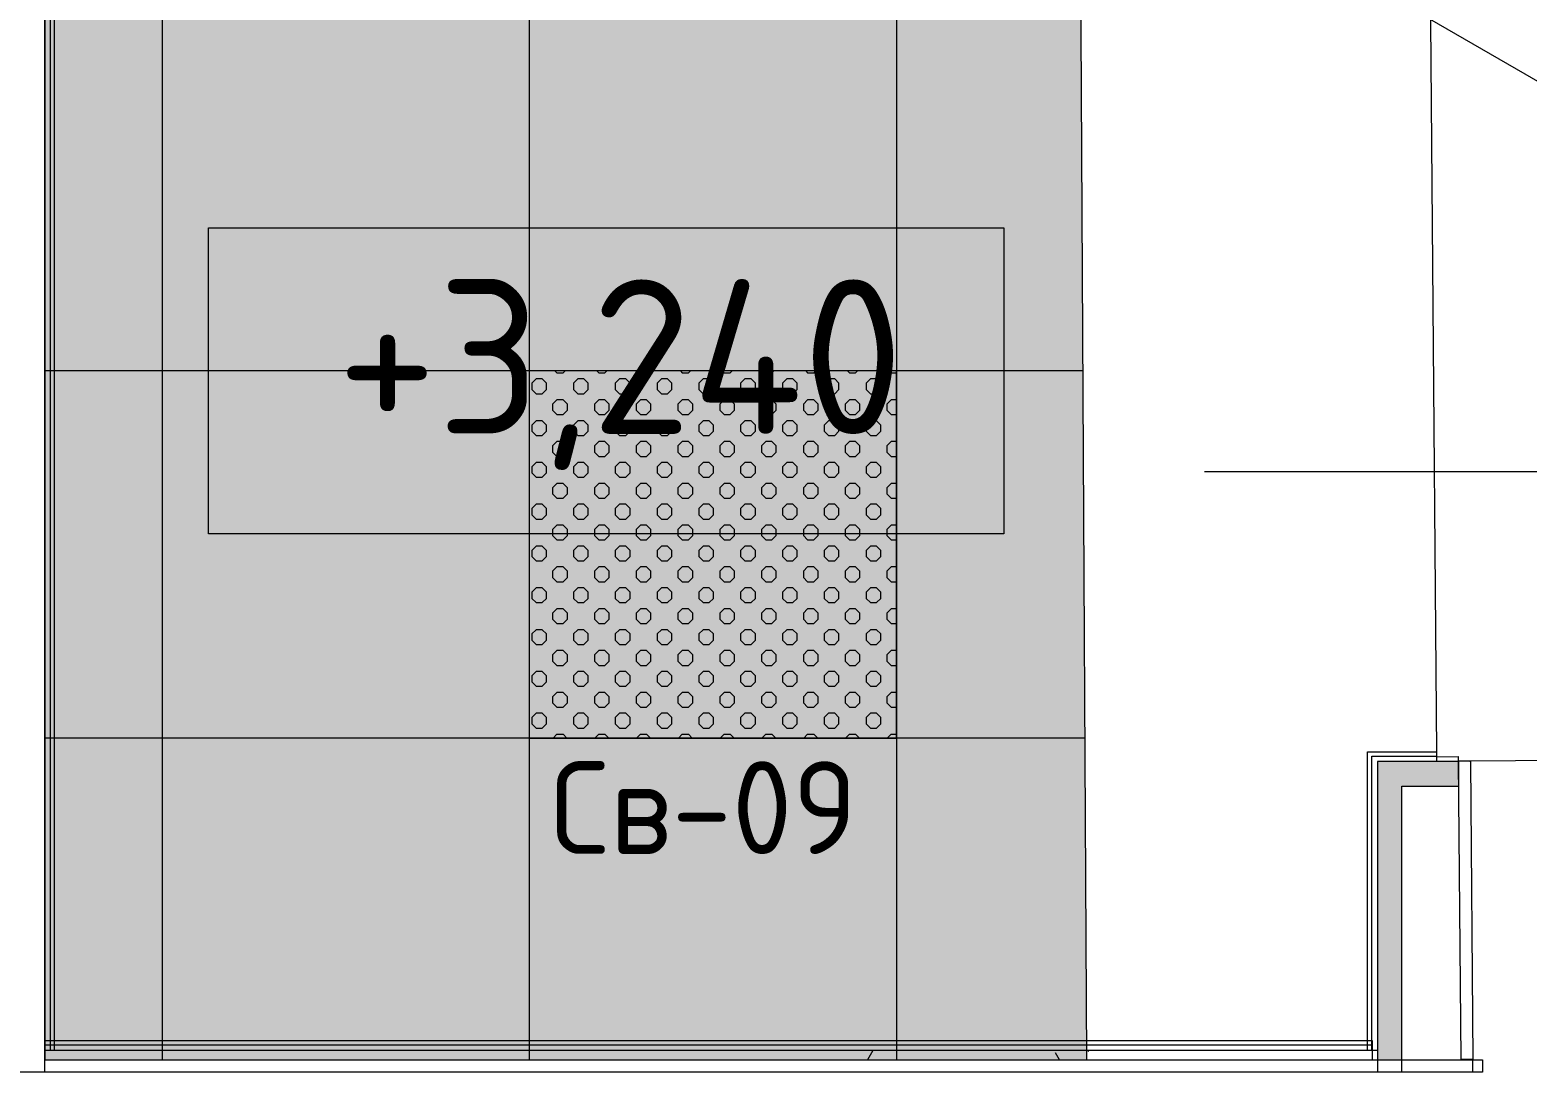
# Model space of a CAD drawing. Header units: millimetres. Extents: x -13069 to 207500, y -71366 to 56785.
# Drawn here: x 171713 to 174159, y 10838 to 12541 of the extents above; entities that cross this region are included whole.
import ezdxf

# ---------------------------------------------------------------- set-up
doc = ezdxf.new("R2010")
doc.units = ezdxf.units.MM
doc.layers.add('PDF _Подложка без мебели', color=7, linetype='Continuous')
doc.layers.add('PDF _Текст', color=7, linetype='Continuous')
doc.layers.add('PDF _Потолки', color=7, linetype='Continuous', lineweight=5, true_color=0x535353)
doc.layers.add('PDF _Ригели', color=7, linetype='Continuous', true_color=0x959595)
doc.layers.add('PDF _светильники', color=7, linetype='Continuous', true_color=0xffffff)
doc.styles.add('PDF GOST Common', font='GOST_Common.ttf')

msp = doc.modelspace()

# ---------------------------------------------------------------- hatches: boundary and pattern name
at = {"layer": 'PDF _Потолки', "true_color": 0xcae6ff, "transparency": 33554559}
msp.add_hatch(color=254, dxfattribs=at).paths.add_polyline_path([(170009.922, 12862.142), (170009.922, 14656.741), (170392.521, 14656.741), (170392.521, 14912.841), (173417.222, 14912.841), (173439.921, 10857.943), (171737.022, 10857.842), (171737.022, 12862.142)])

# ---------------------------------------------------------------- linework, layer by layer
at = {"layer": 'PDF _Подложка без мебели', "lineweight": 18}
for points in [[(171737.022, 10857.842), (171737.022, 12862.142), (170009.922, 12862.142), (170009.922, 13022.842), (170524.925, 13914.843)], [(173914.524, 10873.242), (173898.625, 10873.242), (173898.625, 11361.141), (174011.619, 11361.141), (173997.721, 13085.342)], [(174421.922, 13088.742), (174422.624, 13008.743), (174425.523, 12648.742), (174426.023, 12588.742), (174431.919, 11848.843), (174432.42, 11788.842), (174435.319, 11428.842), (174436.021, 11348.843), (174066.02, 11345.843), (174066.02, 11344.842), (174066.722, 11344.842)], [(171752.922, 10872.842), (171752.922, 12878.042), (170025.822, 12878.042), (170025.822, 13022.842), (169859.922, 13022.842), (169859.922, 12862.142), (169697.02, 12862.142), (169697.02, 12696.243), (171572.02, 12696.243), (171572.02, 12712.142)], [(171746.025, 10872.842), (171746.025, 12871.142), (170025.822, 12871.142), (170025.822, 12862.142)], [(173905.522, 10873.242), (173905.522, 11354.241), (174011.723, 11354.241)], [(174011.723, 11345.242), (174011.619, 11361.141)], [(174011.723, 11353.042), (174046.72, 11353.243), (174046.72, 11345.642), (174050.724, 10858.642), (174069.92, 10858.843)], [(174066.722, 11345.843), (174066.722, 11344.842), (174070.719, 10858.843), (174069.92, 10858.843), (174070.121, 10837.841), (168171.421, 10837.841), (168171.421, 10857.842), (171571.122, 10857.842), (171571.122, 10837.841)], [(173954.521, 10837.841), (173954.521, 11305.242), (174047.819, 11305.242), (174047.819, 11345.242), (173914.524, 11345.242), (173914.524, 10837.841)], [(174066.02, 11345.843), (174046.72, 11345.642), (174011.723, 11345.342)], [(173906.523, 10857.842), (173906.523, 10888.742), (171737.022, 10888.742)], [(173906.523, 10881.842), (171737.022, 10881.842)], [(173906.523, 10872.842), (171752.922, 10872.842), (171737.022, 10872.842)], [(173090.22, 10872.842), (173081.523, 10857.842)], [(173394.92, 10857.842), (173388.322, 10869.241)], [(173442.222, 10872.842), (173441.319, 10871.343)], [(171737.022, 10837.841), (171737.022, 10857.842), (174086.521, 10857.842), (174086.521, 10837.841), (174070.121, 10837.841)]]:
    msp.add_lwpolyline(points, dxfattribs=at)
at = {"layer": 'PDF _Подложка без мебели', "lineweight": 0, "transparency": 33554559}
for points in [[(173914.524, 11305.242), (173914.524, 11344.644), (174047.123, 11305.242), (174046.72, 11345.242)], [(173914.524, 10857.842), (173914.524, 11305.242), (173954.521, 10857.842), (173954.521, 11305.242)]]:
    msp.add_solid(points, dxfattribs=at)
at = {"layer": 'PDF _Потолки', "color": 7, "lineweight": 13}
msp.add_lwpolyline([(170009.922, 12862.142), (171737.022, 12862.142), (171737.022, 10857.842), (173439.921, 10857.943), (173417.222, 14912.841), (170392.521, 14912.841), (170392.521, 14656.741), (170009.922, 14656.741)], close=True, dxfattribs=at)
for points in [[(171928.624, 14912.841), (171928.624, 10857.854)], [(172528.624, 14912.841), (172528.624, 10857.889)], [(173128.624, 14912.841), (173128.624, 10857.943)], [(173433.62, 11983.642), (171737.022, 11983.642)], [(173436.978, 11383.642), (171737.022, 11383.642)]]:
    msp.add_lwpolyline(points, dxfattribs=at)
at = {"layer": 'PDF _Ригели', "lineweight": 18}
msp.add_lwpolyline([(173872.52, 12632.943), (175630.925, 11617.742), (176271.72, 11617.742)], dxfattribs=at)
msp.add_lwpolyline([(172004.222, 11717.443), (172004.222, 12217.443), (173304.222, 12217.443), (173304.222, 11717.443)], close=True, dxfattribs=at)
at = {"layer": 'PDF _светильники', "color": 7, "lineweight": 13}
msp.add_lwpolyline([(172528.624, 11383.642), (173128.624, 11383.642), (173128.624, 11983.642), (172528.624, 11983.642)], close=True, dxfattribs=at)
at = {"layer": 'PDF _светильники', "lineweight": 20}
for points in [[(172556.724, 11963.442), (172549.723, 11970.443), (172539.72, 11970.443), (172532.621, 11963.442), (172532.621, 11953.442), (172539.72, 11946.343), (172549.723, 11946.343), (172556.724, 11953.442)], [(172625.022, 11963.442), (172618.022, 11970.443), (172608.024, 11970.443), (172600.92, 11963.442), (172600.92, 11953.442), (172608.024, 11946.343), (172618.022, 11946.343), (172625.022, 11953.442)], [(172693.321, 11963.442), (172686.222, 11970.443), (172676.225, 11970.443), (172669.224, 11963.442), (172669.224, 11953.442), (172676.225, 11946.343), (172686.222, 11946.343), (172693.321, 11953.442)], [(172761.619, 11963.442), (172754.521, 11970.443), (172744.523, 11970.443), (172737.522, 11963.442), (172737.522, 11953.442), (172744.523, 11946.343), (172754.521, 11946.343), (172761.619, 11953.442)], [(172829.924, 11963.442), (172822.819, 11970.443), (172812.822, 11970.443), (172805.723, 11963.442), (172805.723, 11953.442), (172812.822, 11946.343), (172822.819, 11946.343), (172829.924, 11953.442)], [(172898.222, 11963.442), (172891.124, 11970.443), (172881.12, 11970.443), (172874.021, 11963.442), (172874.021, 11953.442), (172881.12, 11946.343), (172891.124, 11946.343), (172898.222, 11953.442)], [(172966.52, 11963.442), (172959.422, 11970.443), (172949.424, 11970.443), (172942.32, 11963.442), (172942.32, 11953.442), (172949.424, 11946.343), (172959.422, 11946.343), (172966.52, 11953.442)], [(173034.721, 11963.442), (173027.72, 11970.443), (173017.723, 11970.443), (173010.624, 11963.442), (173010.624, 11953.442), (173017.723, 11946.343), (173027.72, 11946.343), (173034.721, 11953.442)], [(173103.019, 11963.442), (173096.025, 11970.443), (173086.021, 11970.443), (173078.923, 11963.442), (173078.923, 11953.442), (173086.021, 11946.343), (173096.025, 11946.343), (173103.019, 11953.442)], [(172590.922, 11929.241), (172583.824, 11936.343), (172573.82, 11936.343), (172566.722, 11929.241), (172566.722, 11919.241), (172573.82, 11912.243), (172583.824, 11912.243), (172590.922, 11919.241)], [(172659.22, 11929.241), (172652.122, 11936.343), (172642.124, 11936.343), (172635.02, 11929.241), (172635.02, 11919.241), (172642.124, 11912.243), (172652.122, 11912.243), (172659.22, 11919.241)], [(172727.525, 11929.241), (172720.42, 11936.343), (172710.423, 11936.343), (172703.324, 11929.241), (172703.324, 11919.241), (172710.423, 11912.243), (172720.42, 11912.243), (172727.525, 11919.241)], [(172795.719, 11929.241), (172788.725, 11936.343), (172778.721, 11936.343), (172771.623, 11929.241), (172771.623, 11919.241), (172778.721, 11912.243), (172788.725, 11912.243), (172795.719, 11919.241)], [(172864.024, 11929.241), (172857.023, 11936.343), (172847.02, 11936.343), (172839.921, 11929.241), (172839.921, 11919.241), (172847.02, 11912.243), (172857.023, 11912.243), (172864.024, 11919.241)], [(172932.322, 11929.241), (172925.224, 11936.343), (172915.22, 11936.343), (172908.219, 11929.241), (172908.219, 11919.241), (172915.22, 11912.243), (172925.224, 11912.243), (172932.322, 11919.241)], [(173000.621, 11929.241), (172993.522, 11936.343), (172983.525, 11936.343), (172976.524, 11929.241), (172976.524, 11919.241), (172983.525, 11912.243), (172993.522, 11912.243), (173000.621, 11919.241)], [(173068.919, 11929.241), (173061.821, 11936.343), (173051.823, 11936.343), (173044.725, 11929.241), (173044.725, 11919.241), (173051.823, 11912.243), (173061.821, 11912.243), (173068.919, 11919.241)], [(172556.724, 11895.141), (172549.723, 11902.243), (172539.72, 11902.243), (172532.621, 11895.141), (172532.621, 11885.144), (172539.72, 11878.042), (172549.723, 11878.042), (172556.724, 11885.144)], [(172625.022, 11895.141), (172618.022, 11902.243), (172608.024, 11902.243), (172600.92, 11895.141), (172600.92, 11885.144), (172608.024, 11878.042), (172618.022, 11878.042), (172625.022, 11885.144)], [(172693.321, 11895.141), (172686.222, 11902.243), (172676.225, 11902.243), (172669.224, 11895.141), (172669.224, 11885.144), (172676.225, 11878.042), (172686.222, 11878.042), (172693.321, 11885.144)], [(172761.619, 11895.141), (172754.521, 11902.243), (172744.523, 11902.243), (172737.522, 11895.141), (172737.522, 11885.144), (172744.523, 11878.042), (172754.521, 11878.042), (172761.619, 11885.144)], [(172829.924, 11895.141), (172822.819, 11902.243), (172812.822, 11902.243), (172805.723, 11895.141), (172805.723, 11885.144), (172812.822, 11878.042), (172822.819, 11878.042), (172829.924, 11885.144)], [(172898.222, 11895.141), (172891.124, 11902.243), (172881.12, 11902.243), (172874.021, 11895.141), (172874.021, 11885.144), (172881.12, 11878.042), (172891.124, 11878.042), (172898.222, 11885.144)], [(172966.52, 11895.141), (172959.422, 11902.243), (172949.424, 11902.243), (172942.32, 11895.141), (172942.32, 11885.144), (172949.424, 11878.042), (172959.422, 11878.042), (172966.52, 11885.144)], [(173034.721, 11895.141), (173027.72, 11902.243), (173017.723, 11902.243), (173010.624, 11895.141), (173010.624, 11885.144), (173017.723, 11878.042), (173027.72, 11878.042), (173034.721, 11885.144)], [(173103.019, 11895.141), (173096.025, 11902.243), (173086.021, 11902.243), (173078.923, 11895.141), (173078.923, 11885.144), (173086.021, 11878.042), (173096.025, 11878.042), (173103.019, 11885.144)], [(172590.922, 11860.943), (172583.824, 11868.041), (172573.82, 11868.041), (172566.722, 11860.943), (172566.722, 11850.942), (172573.82, 11843.942), (172583.824, 11843.942), (172590.922, 11850.942)], [(172659.22, 11860.943), (172652.122, 11868.041), (172642.124, 11868.041), (172635.02, 11860.943), (172635.02, 11850.942), (172642.124, 11843.942), (172652.122, 11843.942), (172659.22, 11850.942)], [(172727.525, 11860.943), (172720.42, 11868.041), (172710.423, 11868.041), (172703.324, 11860.943), (172703.324, 11850.942), (172710.423, 11843.942), (172720.42, 11843.942), (172727.525, 11850.942)], [(172795.719, 11860.943), (172788.725, 11868.041), (172778.721, 11868.041), (172771.623, 11860.943), (172771.623, 11850.942), (172778.721, 11843.942), (172788.725, 11843.942), (172795.719, 11850.942)], [(172864.024, 11860.943), (172857.023, 11868.041), (172847.02, 11868.041), (172839.921, 11860.943), (172839.921, 11850.942), (172847.02, 11843.942), (172857.023, 11843.942), (172864.024, 11850.942)], [(172932.322, 11860.943), (172925.224, 11868.041), (172915.22, 11868.041), (172908.219, 11860.943), (172908.219, 11850.942), (172915.22, 11843.942), (172925.224, 11843.942), (172932.322, 11850.942)], [(173000.621, 11860.943), (172993.522, 11868.041), (172983.525, 11868.041), (172976.524, 11860.943), (172976.524, 11850.942), (172983.525, 11843.942), (172993.522, 11843.942), (173000.621, 11850.942)], [(173068.919, 11860.943), (173061.821, 11868.041), (173051.823, 11868.041), (173044.725, 11860.943), (173044.725, 11850.942), (173051.823, 11843.942), (173061.821, 11843.942), (173068.919, 11850.942)], [(172556.724, 11826.843), (172549.723, 11833.941), (172539.72, 11833.941), (172532.621, 11826.843), (172532.621, 11816.842), (172539.72, 11809.741), (172549.723, 11809.741), (172556.724, 11816.842)], [(172625.022, 11826.843), (172618.022, 11833.941), (172608.024, 11833.941), (172600.92, 11826.843), (172600.92, 11816.842), (172608.024, 11809.741), (172618.022, 11809.741), (172625.022, 11816.842)], [(172693.321, 11826.843), (172686.222, 11833.941), (172676.225, 11833.941), (172669.224, 11826.843), (172669.224, 11816.842), (172676.225, 11809.741), (172686.222, 11809.741), (172693.321, 11816.842)], [(172761.619, 11826.843), (172754.521, 11833.941), (172744.523, 11833.941), (172737.522, 11826.843), (172737.522, 11816.842), (172744.523, 11809.741), (172754.521, 11809.741), (172761.619, 11816.842)], [(172829.924, 11826.843), (172822.819, 11833.941), (172812.822, 11833.941), (172805.723, 11826.843), (172805.723, 11816.842), (172812.822, 11809.741), (172822.819, 11809.741), (172829.924, 11816.842)], [(172898.222, 11826.843), (172891.124, 11833.941), (172881.12, 11833.941), (172874.021, 11826.843), (172874.021, 11816.842), (172881.12, 11809.741), (172891.124, 11809.741), (172898.222, 11816.842)], [(172966.52, 11826.843), (172959.422, 11833.941), (172949.424, 11833.941), (172942.32, 11826.843), (172942.32, 11816.842), (172949.424, 11809.741), (172959.422, 11809.741), (172966.52, 11816.842)], [(173034.721, 11826.843), (173027.72, 11833.941), (173017.723, 11833.941), (173010.624, 11826.843), (173010.624, 11816.842), (173017.723, 11809.741), (173027.72, 11809.741), (173034.721, 11816.842)], [(173103.019, 11826.843), (173096.025, 11833.941), (173086.021, 11833.941), (173078.923, 11826.843), (173078.923, 11816.842), (173086.021, 11809.741), (173096.025, 11809.741), (173103.019, 11816.842)], [(172590.922, 11792.742), (172583.824, 11799.743), (172573.82, 11799.743), (172566.722, 11792.742), (172566.722, 11782.742), (172573.82, 11775.643), (172583.824, 11775.643), (172590.922, 11782.742)], [(172659.22, 11792.742), (172652.122, 11799.743), (172642.124, 11799.743), (172635.02, 11792.742), (172635.02, 11782.742), (172642.124, 11775.643), (172652.122, 11775.643), (172659.22, 11782.742)], [(172727.525, 11792.742), (172720.42, 11799.743), (172710.423, 11799.743), (172703.324, 11792.742), (172703.324, 11782.742), (172710.423, 11775.643), (172720.42, 11775.643), (172727.525, 11782.742)], [(172795.719, 11792.742), (172788.725, 11799.743), (172778.721, 11799.743), (172771.623, 11792.742), (172771.623, 11782.742), (172778.721, 11775.643), (172788.725, 11775.643), (172795.719, 11782.742)], [(172864.024, 11792.742), (172857.023, 11799.743), (172847.02, 11799.743), (172839.921, 11792.742), (172839.921, 11782.742), (172847.02, 11775.643), (172857.023, 11775.643), (172864.024, 11782.742)], [(172932.322, 11792.742), (172925.224, 11799.743), (172915.22, 11799.743), (172908.219, 11792.742), (172908.219, 11782.742), (172915.22, 11775.643), (172925.224, 11775.643), (172932.322, 11782.742)], [(173000.621, 11792.742), (172993.522, 11799.743), (172983.525, 11799.743), (172976.524, 11792.742), (172976.524, 11782.742), (172983.525, 11775.643), (172993.522, 11775.643), (173000.621, 11782.742)], [(173068.919, 11792.742), (173061.821, 11799.743), (173051.823, 11799.743), (173044.725, 11792.742), (173044.725, 11782.742), (173051.823, 11775.643), (173061.821, 11775.643), (173068.919, 11782.742)], [(172556.724, 11758.541), (172549.723, 11765.643), (172539.72, 11765.643), (172532.621, 11758.541), (172532.621, 11748.541), (172539.72, 11741.442), (172549.723, 11741.442), (172556.724, 11748.541)], [(172625.022, 11758.541), (172618.022, 11765.643), (172608.024, 11765.643), (172600.92, 11758.541), (172600.92, 11748.541), (172608.024, 11741.442), (172618.022, 11741.442), (172625.022, 11748.541)], [(172693.321, 11758.541), (172686.222, 11765.643), (172676.225, 11765.643), (172669.224, 11758.541), (172669.224, 11748.541), (172676.225, 11741.442), (172686.222, 11741.442), (172693.321, 11748.541)], [(172761.619, 11758.541), (172754.521, 11765.643), (172744.523, 11765.643), (172737.522, 11758.541), (172737.522, 11748.541), (172744.523, 11741.442), (172754.521, 11741.442), (172761.619, 11748.541)], [(172829.924, 11758.541), (172822.819, 11765.643), (172812.822, 11765.643), (172805.723, 11758.541), (172805.723, 11748.541), (172812.822, 11741.442), (172822.819, 11741.442), (172829.924, 11748.541)], [(172898.222, 11758.541), (172891.124, 11765.643), (172881.12, 11765.643), (172874.021, 11758.541), (172874.021, 11748.541), (172881.12, 11741.442), (172891.124, 11741.442), (172898.222, 11748.541)], [(172966.52, 11758.541), (172959.422, 11765.643), (172949.424, 11765.643), (172942.32, 11758.541), (172942.32, 11748.541), (172949.424, 11741.442), (172959.422, 11741.442), (172966.52, 11748.541)], [(173034.721, 11758.541), (173027.72, 11765.643), (173017.723, 11765.643), (173010.624, 11758.541), (173010.624, 11748.541), (173017.723, 11741.442), (173027.72, 11741.442), (173034.721, 11748.541)], [(173103.019, 11758.541), (173096.025, 11765.643), (173086.021, 11765.643), (173078.923, 11758.541), (173078.923, 11748.541), (173086.021, 11741.442), (173096.025, 11741.442), (173103.019, 11748.541)], [(172590.922, 11724.441), (172583.824, 11731.442), (172573.82, 11731.442), (172566.722, 11724.441), (172566.722, 11714.443), (172573.82, 11707.342), (172583.824, 11707.342), (172590.922, 11714.443)], [(172659.22, 11724.441), (172652.122, 11731.442), (172642.124, 11731.442), (172635.02, 11724.441), (172635.02, 11714.443), (172642.124, 11707.342), (172652.122, 11707.342), (172659.22, 11714.443)], [(172727.525, 11724.441), (172720.42, 11731.442), (172710.423, 11731.442), (172703.324, 11724.441), (172703.324, 11714.443), (172710.423, 11707.342), (172720.42, 11707.342), (172727.525, 11714.443)], [(172795.719, 11724.441), (172788.725, 11731.442), (172778.721, 11731.442), (172771.623, 11724.441), (172771.623, 11714.443), (172778.721, 11707.342), (172788.725, 11707.342), (172795.719, 11714.443)], [(172864.024, 11724.441), (172857.023, 11731.442), (172847.02, 11731.442), (172839.921, 11724.441), (172839.921, 11714.443), (172847.02, 11707.342), (172857.023, 11707.342), (172864.024, 11714.443)], [(172932.322, 11724.441), (172925.224, 11731.442), (172915.22, 11731.442), (172908.219, 11724.441), (172908.219, 11714.443), (172915.22, 11707.342), (172925.224, 11707.342), (172932.322, 11714.443)], [(173000.621, 11724.441), (172993.522, 11731.442), (172983.525, 11731.442), (172976.524, 11724.441), (172976.524, 11714.443), (172983.525, 11707.342), (172993.522, 11707.342), (173000.621, 11714.443)], [(173068.919, 11724.441), (173061.821, 11731.442), (173051.823, 11731.442), (173044.725, 11724.441), (173044.725, 11714.443), (173051.823, 11707.342), (173061.821, 11707.342), (173068.919, 11714.443)], [(172556.724, 11690.243), (172549.723, 11697.341), (172539.72, 11697.341), (172532.621, 11690.243), (172532.621, 11680.242), (172539.72, 11673.242), (172549.723, 11673.242), (172556.724, 11680.242)], [(172625.022, 11690.243), (172618.022, 11697.341), (172608.024, 11697.341), (172600.92, 11690.243), (172600.92, 11680.242), (172608.024, 11673.242), (172618.022, 11673.242), (172625.022, 11680.242)], [(172693.321, 11690.243), (172686.222, 11697.341), (172676.225, 11697.341), (172669.224, 11690.243), (172669.224, 11680.242), (172676.225, 11673.242), (172686.222, 11673.242), (172693.321, 11680.242)], [(172761.619, 11690.243), (172754.521, 11697.341), (172744.523, 11697.341), (172737.522, 11690.243), (172737.522, 11680.242), (172744.523, 11673.242), (172754.521, 11673.242), (172761.619, 11680.242)], [(172829.924, 11690.243), (172822.819, 11697.341), (172812.822, 11697.341), (172805.723, 11690.243), (172805.723, 11680.242), (172812.822, 11673.242), (172822.819, 11673.242), (172829.924, 11680.242)], [(172898.222, 11690.243), (172891.124, 11697.341), (172881.12, 11697.341), (172874.021, 11690.243), (172874.021, 11680.242), (172881.12, 11673.242), (172891.124, 11673.242), (172898.222, 11680.242)], [(172966.52, 11690.243), (172959.422, 11697.341), (172949.424, 11697.341), (172942.32, 11690.243), (172942.32, 11680.242), (172949.424, 11673.242), (172959.422, 11673.242), (172966.52, 11680.242)], [(173034.721, 11690.243), (173027.72, 11697.341), (173017.723, 11697.341), (173010.624, 11690.243), (173010.624, 11680.242), (173017.723, 11673.242), (173027.72, 11673.242), (173034.721, 11680.242)], [(173103.019, 11690.243), (173096.025, 11697.341), (173086.021, 11697.341), (173078.923, 11690.243), (173078.923, 11680.242), (173086.021, 11673.242), (173096.025, 11673.242), (173103.019, 11680.242)], [(172590.922, 11656.143), (172583.824, 11663.241), (172573.82, 11663.241), (172566.722, 11656.143), (172566.722, 11646.142), (172573.82, 11639.044), (172583.824, 11639.044), (172590.922, 11646.142)], [(172659.22, 11656.143), (172652.122, 11663.241), (172642.124, 11663.241), (172635.02, 11656.143), (172635.02, 11646.142), (172642.124, 11639.044), (172652.122, 11639.044), (172659.22, 11646.142)], [(172727.525, 11656.143), (172720.42, 11663.241), (172710.423, 11663.241), (172703.324, 11656.143), (172703.324, 11646.142), (172710.423, 11639.044), (172720.42, 11639.044), (172727.525, 11646.142)], [(172795.719, 11656.143), (172788.725, 11663.241), (172778.721, 11663.241), (172771.623, 11656.143), (172771.623, 11646.142), (172778.721, 11639.044), (172788.725, 11639.044), (172795.719, 11646.142)], [(172864.024, 11656.143), (172857.023, 11663.241), (172847.02, 11663.241), (172839.921, 11656.143), (172839.921, 11646.142), (172847.02, 11639.044), (172857.023, 11639.044), (172864.024, 11646.142)], [(172932.322, 11656.143), (172925.224, 11663.241), (172915.22, 11663.241), (172908.219, 11656.143), (172908.219, 11646.142), (172915.22, 11639.044), (172925.224, 11639.044), (172932.322, 11646.142)], [(173000.621, 11656.143), (172993.522, 11663.241), (172983.525, 11663.241), (172976.524, 11656.143), (172976.524, 11646.142), (172983.525, 11639.044), (172993.522, 11639.044), (173000.621, 11646.142)], [(173068.919, 11656.143), (173061.821, 11663.241), (173051.823, 11663.241), (173044.725, 11656.143), (173044.725, 11646.142), (173051.823, 11639.044), (173061.821, 11639.044), (173068.919, 11646.142)], [(172556.724, 11621.942), (172549.723, 11629.043), (172539.72, 11629.043), (172532.621, 11621.942), (172532.621, 11611.941), (172539.72, 11604.943), (172549.723, 11604.943), (172556.724, 11611.941)], [(172625.022, 11621.942), (172618.022, 11629.043), (172608.024, 11629.043), (172600.92, 11621.942), (172600.92, 11611.941), (172608.024, 11604.943), (172618.022, 11604.943), (172625.022, 11611.941)], [(172693.321, 11621.942), (172686.222, 11629.043), (172676.225, 11629.043), (172669.224, 11621.942), (172669.224, 11611.941), (172676.225, 11604.943), (172686.222, 11604.943), (172693.321, 11611.941)], [(172761.619, 11621.942), (172754.521, 11629.043), (172744.523, 11629.043), (172737.522, 11621.942), (172737.522, 11611.941), (172744.523, 11604.943), (172754.521, 11604.943), (172761.619, 11611.941)], [(172829.924, 11621.942), (172822.819, 11629.043), (172812.822, 11629.043), (172805.723, 11621.942), (172805.723, 11611.941), (172812.822, 11604.943), (172822.819, 11604.943), (172829.924, 11611.941)], [(172898.222, 11621.942), (172891.124, 11629.043), (172881.12, 11629.043), (172874.021, 11621.942), (172874.021, 11611.941), (172881.12, 11604.943), (172891.124, 11604.943), (172898.222, 11611.941)], [(172966.52, 11621.942), (172959.422, 11629.043), (172949.424, 11629.043), (172942.32, 11621.942), (172942.32, 11611.941), (172949.424, 11604.943), (172959.422, 11604.943), (172966.52, 11611.941)], [(173034.721, 11621.942), (173027.72, 11629.043), (173017.723, 11629.043), (173010.624, 11621.942), (173010.624, 11611.941), (173017.723, 11604.943), (173027.72, 11604.943), (173034.721, 11611.941)], [(173103.019, 11621.942), (173096.025, 11629.043), (173086.021, 11629.043), (173078.923, 11621.942), (173078.923, 11611.941), (173086.021, 11604.943), (173096.025, 11604.943), (173103.019, 11611.941)], [(172590.922, 11587.841), (172583.824, 11594.943), (172573.82, 11594.943), (172566.722, 11587.841), (172566.722, 11577.841), (172573.82, 11570.742), (172583.824, 11570.742), (172590.922, 11577.841)], [(172659.22, 11587.841), (172652.122, 11594.943), (172642.124, 11594.943), (172635.02, 11587.841), (172635.02, 11577.841), (172642.124, 11570.742), (172652.122, 11570.742), (172659.22, 11577.841)], [(172727.525, 11587.841), (172720.42, 11594.943), (172710.423, 11594.943), (172703.324, 11587.841), (172703.324, 11577.841), (172710.423, 11570.742), (172720.42, 11570.742), (172727.525, 11577.841)], [(172795.719, 11587.841), (172788.725, 11594.943), (172778.721, 11594.943), (172771.623, 11587.841), (172771.623, 11577.841), (172778.721, 11570.742), (172788.725, 11570.742), (172795.719, 11577.841)], [(172864.024, 11587.841), (172857.023, 11594.943), (172847.02, 11594.943), (172839.921, 11587.841), (172839.921, 11577.841), (172847.02, 11570.742), (172857.023, 11570.742), (172864.024, 11577.841)], [(172932.322, 11587.841), (172925.224, 11594.943), (172915.22, 11594.943), (172908.219, 11587.841), (172908.219, 11577.841), (172915.22, 11570.742), (172925.224, 11570.742), (172932.322, 11577.841)], [(173000.621, 11587.841), (172993.522, 11594.943), (172983.525, 11594.943), (172976.524, 11587.841), (172976.524, 11577.841), (172983.525, 11570.742), (172993.522, 11570.742), (173000.621, 11577.841)], [(173068.919, 11587.841), (173061.821, 11594.943), (173051.823, 11594.943), (173044.725, 11587.841), (173044.725, 11577.841), (173051.823, 11570.742), (173061.821, 11570.742), (173068.919, 11577.841)], [(172556.724, 11553.741), (172549.723, 11560.742), (172539.72, 11560.742), (172532.621, 11553.741), (172532.621, 11543.743), (172539.72, 11536.642), (172549.723, 11536.642), (172556.724, 11543.743)], [(172625.022, 11553.741), (172618.022, 11560.742), (172608.024, 11560.742), (172600.92, 11553.741), (172600.92, 11543.743), (172608.024, 11536.642), (172618.022, 11536.642), (172625.022, 11543.743)], [(172693.321, 11553.741), (172686.222, 11560.742), (172676.225, 11560.742), (172669.224, 11553.741), (172669.224, 11543.743), (172676.225, 11536.642), (172686.222, 11536.642), (172693.321, 11543.743)], [(172761.619, 11553.741), (172754.521, 11560.742), (172744.523, 11560.742), (172737.522, 11553.741), (172737.522, 11543.743), (172744.523, 11536.642), (172754.521, 11536.642), (172761.619, 11543.743)], [(172829.924, 11553.741), (172822.819, 11560.742), (172812.822, 11560.742), (172805.723, 11553.741), (172805.723, 11543.743), (172812.822, 11536.642), (172822.819, 11536.642), (172829.924, 11543.743)], [(172898.222, 11553.741), (172891.124, 11560.742), (172881.12, 11560.742), (172874.021, 11553.741), (172874.021, 11543.743), (172881.12, 11536.642), (172891.124, 11536.642), (172898.222, 11543.743)], [(172966.52, 11553.741), (172959.422, 11560.742), (172949.424, 11560.742), (172942.32, 11553.741), (172942.32, 11543.743), (172949.424, 11536.642), (172959.422, 11536.642), (172966.52, 11543.743)], [(173034.721, 11553.741), (173027.72, 11560.742), (173017.723, 11560.742), (173010.624, 11553.741), (173010.624, 11543.743), (173017.723, 11536.642), (173027.72, 11536.642), (173034.721, 11543.743)], [(173103.019, 11553.741), (173096.025, 11560.742), (173086.021, 11560.742), (173078.923, 11553.741), (173078.923, 11543.743), (173086.021, 11536.642), (173096.025, 11536.642), (173103.019, 11543.743)], [(172590.922, 11519.543), (172583.824, 11526.641), (172573.82, 11526.641), (172566.722, 11519.543), (172566.722, 11509.542), (172573.82, 11502.441), (172583.824, 11502.441), (172590.922, 11509.542)], [(172659.22, 11519.543), (172652.122, 11526.641), (172642.124, 11526.641), (172635.02, 11519.543), (172635.02, 11509.542), (172642.124, 11502.441), (172652.122, 11502.441), (172659.22, 11509.542)], [(172727.525, 11519.543), (172720.42, 11526.641), (172710.423, 11526.641), (172703.324, 11519.543), (172703.324, 11509.542), (172710.423, 11502.441), (172720.42, 11502.441), (172727.525, 11509.542)], [(172795.719, 11519.543), (172788.725, 11526.641), (172778.721, 11526.641), (172771.623, 11519.543), (172771.623, 11509.542), (172778.721, 11502.441), (172788.725, 11502.441), (172795.719, 11509.542)], [(172864.024, 11519.543), (172857.023, 11526.641), (172847.02, 11526.641), (172839.921, 11519.543), (172839.921, 11509.542), (172847.02, 11502.441), (172857.023, 11502.441), (172864.024, 11509.542)], [(172932.322, 11519.543), (172925.224, 11526.641), (172915.22, 11526.641), (172908.219, 11519.543), (172908.219, 11509.542), (172915.22, 11502.441), (172925.224, 11502.441), (172932.322, 11509.542)], [(173000.621, 11519.543), (172993.522, 11526.641), (172983.525, 11526.641), (172976.524, 11519.543), (172976.524, 11509.542), (172983.525, 11502.441), (172993.522, 11502.441), (173000.621, 11509.542)], [(173068.919, 11519.543), (173061.821, 11526.641), (173051.823, 11526.641), (173044.725, 11519.543), (173044.725, 11509.542), (173051.823, 11502.441), (173061.821, 11502.441), (173068.919, 11509.542)], [(172556.724, 11485.443), (172549.723, 11492.443), (172539.72, 11492.443), (172532.621, 11485.443), (172532.621, 11475.442), (172539.72, 11468.344), (172549.723, 11468.344), (172556.724, 11475.442)], [(172625.022, 11485.443), (172618.022, 11492.443), (172608.024, 11492.443), (172600.92, 11485.443), (172600.92, 11475.442), (172608.024, 11468.344), (172618.022, 11468.344), (172625.022, 11475.442)], [(172693.321, 11485.443), (172686.222, 11492.443), (172676.225, 11492.443), (172669.224, 11485.443), (172669.224, 11475.442), (172676.225, 11468.344), (172686.222, 11468.344), (172693.321, 11475.442)], [(172761.619, 11485.443), (172754.521, 11492.443), (172744.523, 11492.443), (172737.522, 11485.443), (172737.522, 11475.442), (172744.523, 11468.344), (172754.521, 11468.344), (172761.619, 11475.442)], [(172829.924, 11485.443), (172822.819, 11492.443), (172812.822, 11492.443), (172805.723, 11485.443), (172805.723, 11475.442), (172812.822, 11468.344), (172822.819, 11468.344), (172829.924, 11475.442)], [(172898.222, 11485.443), (172891.124, 11492.443), (172881.12, 11492.443), (172874.021, 11485.443), (172874.021, 11475.442), (172881.12, 11468.344), (172891.124, 11468.344), (172898.222, 11475.442)], [(172966.52, 11485.443), (172959.422, 11492.443), (172949.424, 11492.443), (172942.32, 11485.443), (172942.32, 11475.442), (172949.424, 11468.344), (172959.422, 11468.344), (172966.52, 11475.442)], [(173034.721, 11485.443), (173027.72, 11492.443), (173017.723, 11492.443), (173010.624, 11485.443), (173010.624, 11475.442), (173017.723, 11468.344), (173027.72, 11468.344), (173034.721, 11475.442)], [(173103.019, 11485.443), (173096.025, 11492.443), (173086.021, 11492.443), (173078.923, 11485.443), (173078.923, 11475.442), (173086.021, 11468.344), (173096.025, 11468.344), (173103.019, 11475.442)], [(172590.922, 11451.242), (172583.824, 11458.343), (172573.82, 11458.343), (172566.722, 11451.242), (172566.722, 11441.241), (172573.82, 11434.243), (172583.824, 11434.243), (172590.922, 11441.241)], [(172659.22, 11451.242), (172652.122, 11458.343), (172642.124, 11458.343), (172635.02, 11451.242), (172635.02, 11441.241), (172642.124, 11434.243), (172652.122, 11434.243), (172659.22, 11441.241)], [(172727.525, 11451.242), (172720.42, 11458.343), (172710.423, 11458.343), (172703.324, 11451.242), (172703.324, 11441.241), (172710.423, 11434.243), (172720.42, 11434.243), (172727.525, 11441.241)], [(172795.719, 11451.242), (172788.725, 11458.343), (172778.721, 11458.343), (172771.623, 11451.242), (172771.623, 11441.241), (172778.721, 11434.243), (172788.725, 11434.243), (172795.719, 11441.241)], [(172864.024, 11451.242), (172857.023, 11458.343), (172847.02, 11458.343), (172839.921, 11451.242), (172839.921, 11441.241), (172847.02, 11434.243), (172857.023, 11434.243), (172864.024, 11441.241)], [(172932.322, 11451.242), (172925.224, 11458.343), (172915.22, 11458.343), (172908.219, 11451.242), (172908.219, 11441.241), (172915.22, 11434.243), (172925.224, 11434.243), (172932.322, 11441.241)], [(173000.621, 11451.242), (172993.522, 11458.343), (172983.525, 11458.343), (172976.524, 11451.242), (172976.524, 11441.241), (172983.525, 11434.243), (172993.522, 11434.243), (173000.621, 11441.241)], [(173068.919, 11451.242), (173061.821, 11458.343), (173051.823, 11458.343), (173044.725, 11451.242), (173044.725, 11441.241), (173051.823, 11434.243), (173061.821, 11434.243), (173068.919, 11441.241)], [(172556.724, 11417.141), (172549.723, 11424.243), (172539.72, 11424.243), (172532.621, 11417.141), (172532.621, 11407.144), (172539.72, 11400.042), (172549.723, 11400.042), (172556.724, 11407.144)], [(172625.022, 11417.141), (172618.022, 11424.243), (172608.024, 11424.243), (172600.92, 11417.141), (172600.92, 11407.144), (172608.024, 11400.042), (172618.022, 11400.042), (172625.022, 11407.144)], [(172693.321, 11417.141), (172686.222, 11424.243), (172676.225, 11424.243), (172669.224, 11417.141), (172669.224, 11407.144), (172676.225, 11400.042), (172686.222, 11400.042), (172693.321, 11407.144)], [(172761.619, 11417.141), (172754.521, 11424.243), (172744.523, 11424.243), (172737.522, 11417.141), (172737.522, 11407.144), (172744.523, 11400.042), (172754.521, 11400.042), (172761.619, 11407.144)], [(172829.924, 11417.141), (172822.819, 11424.243), (172812.822, 11424.243), (172805.723, 11417.141), (172805.723, 11407.144), (172812.822, 11400.042), (172822.819, 11400.042), (172829.924, 11407.144)], [(172898.222, 11417.141), (172891.124, 11424.243), (172881.12, 11424.243), (172874.021, 11417.141), (172874.021, 11407.144), (172881.12, 11400.042), (172891.124, 11400.042), (172898.222, 11407.144)], [(172966.52, 11417.141), (172959.422, 11424.243), (172949.424, 11424.243), (172942.32, 11417.141), (172942.32, 11407.144), (172949.424, 11400.042), (172959.422, 11400.042), (172966.52, 11407.144)], [(173034.721, 11417.141), (173027.72, 11424.243), (173017.723, 11424.243), (173010.624, 11417.141), (173010.624, 11407.144), (173017.723, 11400.042), (173027.72, 11400.042), (173034.721, 11407.144)], [(173103.019, 11417.141), (173096.025, 11424.243), (173086.021, 11424.243), (173078.923, 11417.141), (173078.923, 11407.144), (173086.021, 11400.042), (173096.025, 11400.042), (173103.019, 11407.144)]]:
    msp.add_lwpolyline(points, close=True, dxfattribs=at)
for points in [[(172570.622, 11983.642), (172573.82, 11980.441), (172583.824, 11980.441), (172587.022, 11983.642)], [(172638.92, 11983.642), (172642.124, 11980.441), (172652.122, 11980.441), (172655.32, 11983.642)], [(172707.225, 11983.642), (172710.423, 11980.441), (172720.42, 11980.441), (172723.625, 11983.642)], [(172775.523, 11983.642), (172778.721, 11980.441), (172788.725, 11980.441), (172791.923, 11983.642)], [(172843.724, 11983.642), (172847.02, 11980.441), (172857.023, 11980.441), (172860.221, 11983.642)], [(172912.022, 11983.642), (172915.22, 11980.441), (172925.224, 11980.441), (172928.422, 11983.642)], [(172980.32, 11983.642), (172983.525, 11980.441), (172993.522, 11980.441), (172996.72, 11983.642)], [(173048.625, 11983.642), (173051.823, 11980.441), (173061.821, 11980.441), (173065.025, 11983.642)], [(173116.923, 11983.642), (173120.121, 11980.441), (173128.624, 11980.441)], [(173128.624, 11936.343), (173120.121, 11936.343), (173113.023, 11929.241), (173113.023, 11919.241), (173120.121, 11912.243), (173128.624, 11912.243)], [(173128.624, 11868.041), (173120.121, 11868.041), (173113.023, 11860.943), (173113.023, 11850.942), (173120.121, 11843.942), (173128.624, 11843.942)], [(173128.624, 11799.743), (173120.121, 11799.743), (173113.023, 11792.742), (173113.023, 11782.742), (173120.121, 11775.643), (173128.624, 11775.643)], [(173128.624, 11731.442), (173120.121, 11731.442), (173113.023, 11724.441), (173113.023, 11714.443), (173120.121, 11707.342), (173128.624, 11707.342)], [(173128.624, 11663.241), (173120.121, 11663.241), (173113.023, 11656.143), (173113.023, 11646.142), (173120.121, 11639.044), (173128.624, 11639.044)], [(173128.624, 11594.943), (173120.121, 11594.943), (173113.023, 11587.841), (173113.023, 11577.841), (173120.121, 11570.742), (173128.624, 11570.742)], [(173128.624, 11526.641), (173120.121, 11526.641), (173113.023, 11519.543), (173113.023, 11509.542), (173120.121, 11502.441), (173128.624, 11502.441)], [(173128.624, 11458.343), (173120.121, 11458.343), (173113.023, 11451.242), (173113.023, 11441.241), (173120.121, 11434.243), (173128.624, 11434.243)], [(172567.424, 11383.642), (172573.82, 11390.042), (172583.824, 11390.042), (172590.22, 11383.642)], [(172635.722, 11383.642), (172642.124, 11390.042), (172652.122, 11390.042), (172658.525, 11383.642)], [(172704.02, 11383.642), (172710.423, 11390.042), (172720.42, 11390.042), (172726.823, 11383.642)], [(172772.325, 11383.642), (172778.721, 11390.042), (172788.725, 11390.042), (172795.024, 11383.642)], [(172840.623, 11383.642), (172847.02, 11390.042), (172857.023, 11390.042), (172863.322, 11383.642)], [(172908.921, 11383.642), (172915.22, 11390.042), (172925.224, 11390.042), (172931.62, 11383.642)], [(172977.122, 11383.642), (172983.525, 11390.042), (172993.522, 11390.042), (172999.925, 11383.642)], [(173045.42, 11383.642), (173051.823, 11390.042), (173061.821, 11390.042), (173068.223, 11383.642)], [(173113.725, 11383.642), (173120.121, 11390.042), (173128.624, 11390.042)]]:
    msp.add_lwpolyline(points, dxfattribs=at)
at = {"layer": 'PDF _светильники', "color": 253, "lineweight": 20, "true_color": 0x999999}
msp.add_lwpolyline([(174432.225, 11818.841), (173632.225, 11818.841)], dxfattribs=at)
at = {"layer": 'PDF _светильники', "color": 53, "lineweight": 0, "true_color": 0xf7e046, "transparency": 33554559}
msp.add_solid([(172528.624, 11383.642), (173128.624, 11383.642), (172528.624, 11983.642), (173128.624, 11983.642)], dxfattribs=at)

# ---------------------------------------------------------------- texts
at = {"layer": 'PDF _Текст', "color": 252, "true_color": 0x959595, "insert": (172214.107, 11977.356), "char_height": 252.5097, "attachment_point": 4, "style": 'PDF GOST Common'}
msp.add_mtext('+3,240', dxfattribs=at)
at = {"layer": 'PDF _Текст', "insert": (172563.361, 11269.943), "char_height": 151.5063, "attachment_point": 4, "style": 'PDF GOST Common'}
msp.add_mtext('Св-09', dxfattribs=at)

doc.saveas('drawing.dxf')
